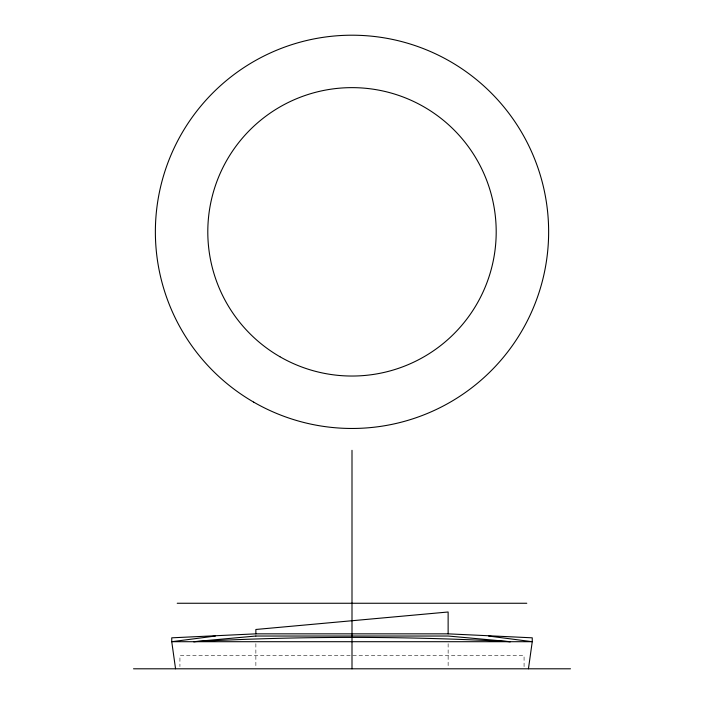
<?xml version="1.0" encoding="UTF-8"?>
<svg xmlns="http://www.w3.org/2000/svg" width="704" height="704" viewBox="0 0 704 704"><rect width="100%" height="100%" fill="white"/><g stroke="black" fill="none" stroke-linecap="round" stroke-linejoin="round"><path stroke-width="0.53" stroke-dasharray="3.52 2.64" d="M524.075 666.618L524.075 655.688L179.925 655.688L179.925 666.618M448.131 643.676L448.131 666.618M255.869 643.676L255.869 666.618"/><path stroke-width="1.06" d="M528.44 668.8L532.25 641.705L532.25 637.824L448.131 633.846L255.869 633.846L171.75 637.824L171.75 641.705L175.56 668.8M215.45 636.029L171.75 641.705L532.25 641.705L488.55 636.029M177.214 603.258L526.786 603.258M133.514 668.8L570.486 668.8M448.131 633.846L448.131 611.996L255.869 629.473L255.869 633.846M352 450.314L352 668.8M255.869 636.029L193.6 641.705A2920.931 2920.931 0 0 1 510.4 641.705L448.131 636.029L255.869 636.029M253.686 402.125A196.636 196.636 0 0 0 548.636 231.836A196.636 196.636 0 0 0 253.686 61.547A196.636 196.636 0 0 0 253.686 402.125M279.902 356.717A144.197 144.197 0 0 0 496.197 231.836A144.197 144.197 0 0 0 279.902 106.955A144.197 144.197 0 0 0 279.902 356.717"/></g></svg>
